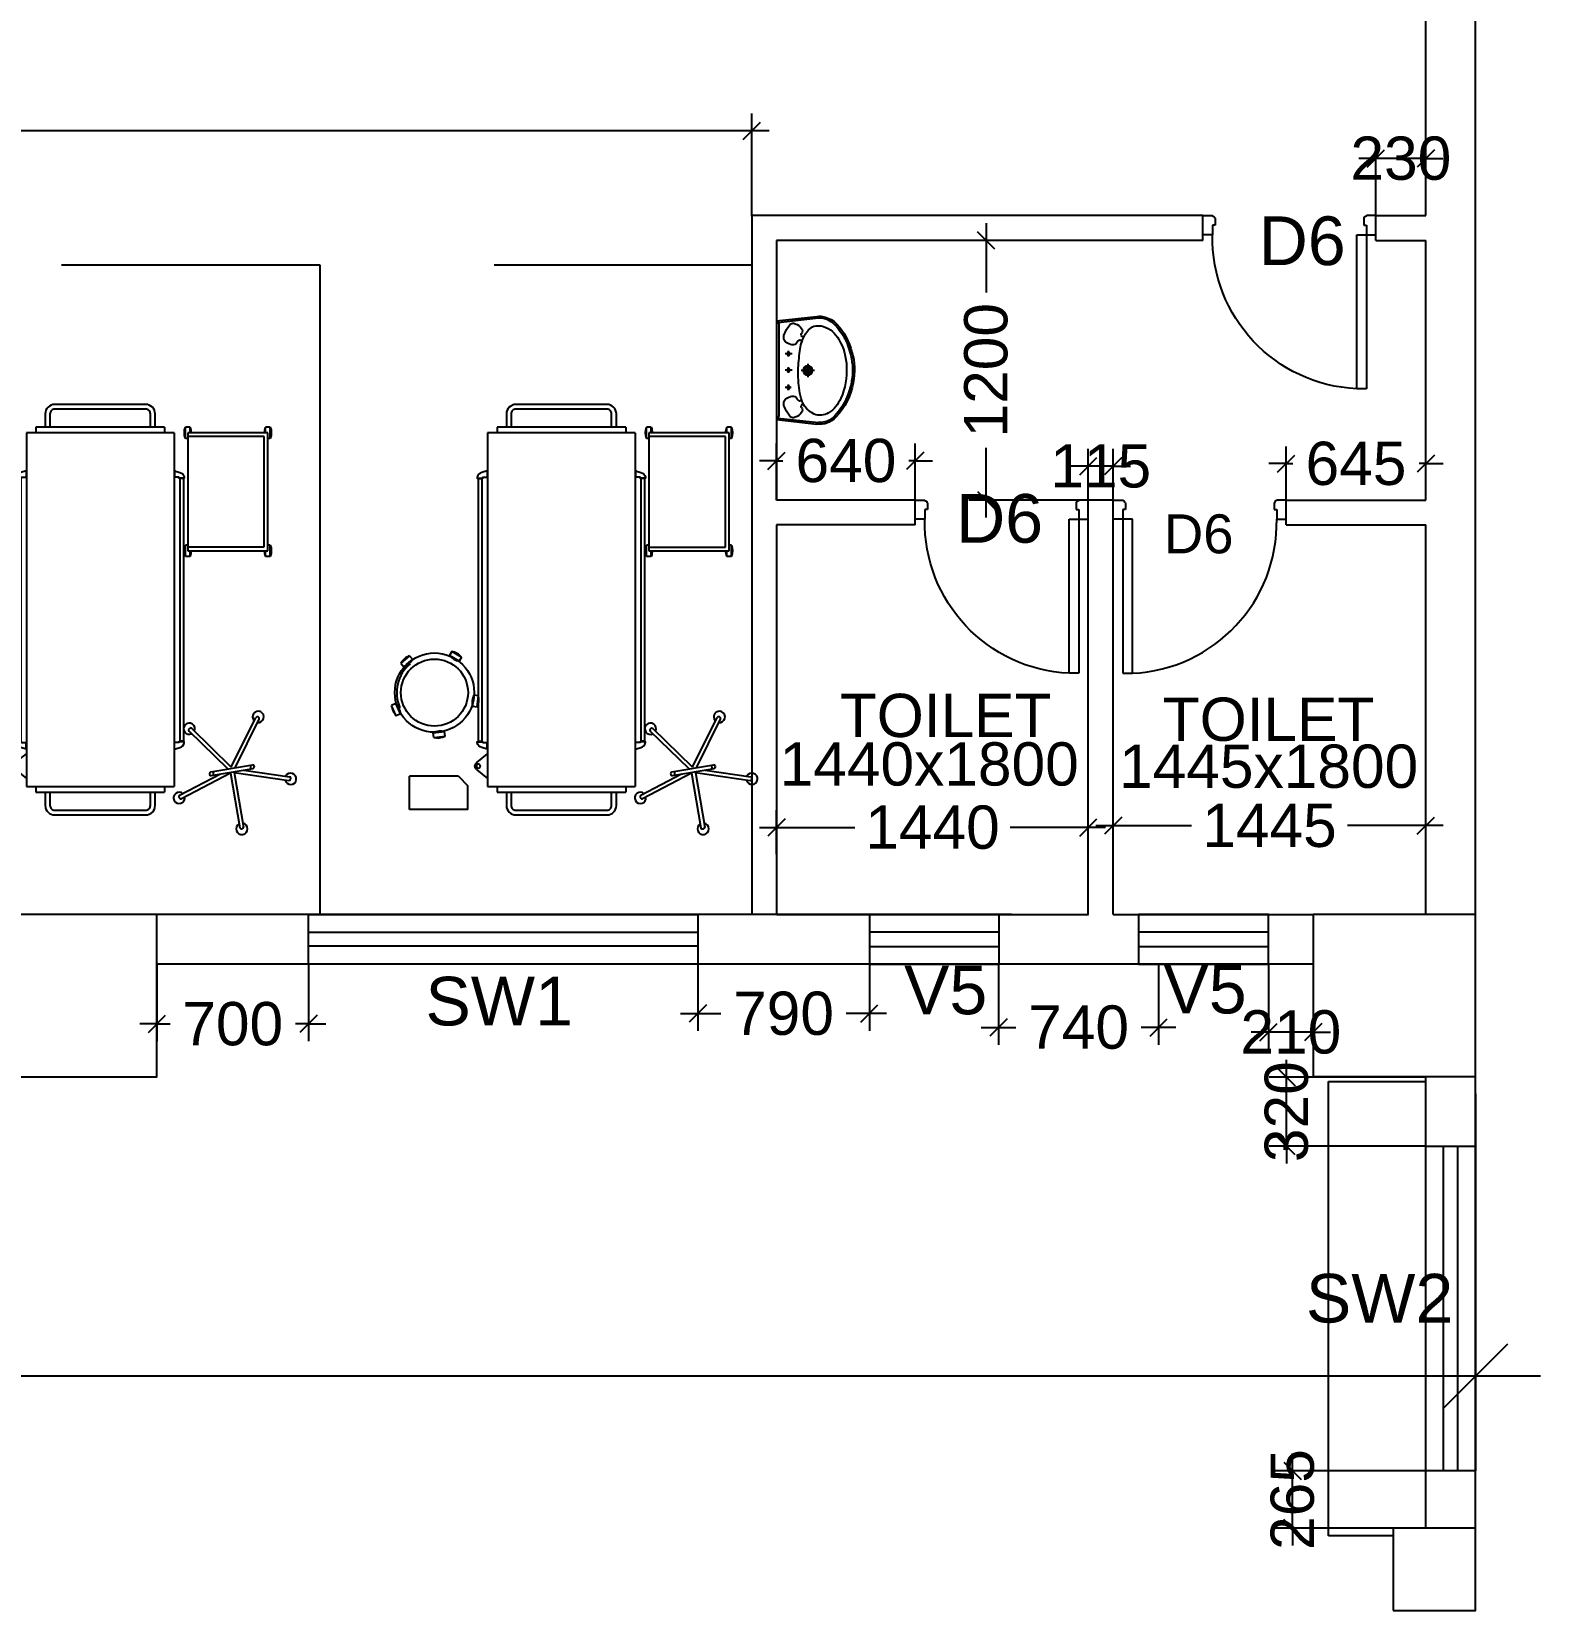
# Model space of a CAD drawing. Extents: x 7897917 to 8423973, y -6487334 to -6173396.
# Drawn here: x 7953160 to 7960134, y -6375462 to -6368165 of the extents above; entities that cross this region are included whole.
import ezdxf
from ezdxf.enums import TextEntityAlignment as Align

# ---------------------------------------------------------------- set-up
doc = ezdxf.new("R2010")
doc.units = 0
doc.header["$LTSCALE"] = 600
doc.header["$MEASUREMENT"] = 0
doc.header["$PDMODE"] = 35
doc.linetypes.add('HIDDEN', pattern=[0.375, 0.25, -0.125])
doc.layers.get('0').update_dxf_attribs({"linetype": 'CONTINUOUS'})
doc.layers.get('Defpoints').update_dxf_attribs({"linetype": 'CONTINUOUS'})
for name, color, linetype in [('Beds', 33, 'CONTINUOUS'), ('chajja', 7, 'CONTINUOUS'), ('DIM-TEXT', 8, 'CONTINUOUS'), ('DOOR', 32, 'CONTINUOUS'), ('furniture', 33, 'CONTINUOUS'), ('joinery', 7, 'CONTINUOUS'), ('LA-column', 3, 'CONTINUOUS'), ('LOADING', 140, 'CONTINUOUS'), ('Room Dim', 1, 'CONTINUOUS'), ('TEXT', 6, 'CONTINUOUS'), ('Toi-Euip', 8, 'CONTINUOUS'), ('Walls', 7, 'CONTINUOUS'), ('WIN', 151, 'CONTINUOUS'), ('Working Dim', 5, 'CONTINUOUS')]:
    doc.layers.add(name, color=color, linetype=linetype)
doc.styles.add('ari', font='arial.ttf')
doc.styles.add('ARIAL', font='arial.ttf')
doc.styles.add('RT', font='romant.shx')
doc.linetypes.add('ZIGZAG', pattern='A,0.0001,-0.2,[131,ltypeshp.shx,S=0.2,R=0,X=-0.2,Y=0],-0.4,[131,ltypeshp.shx,S=0.2,R=180,X=0.2,Y=0],-0.2', length=0.8001)
doc.dimstyles.new('int. dim', dxfattribs={"dimtxt": 450, "dimasz": 80, "dimexe": 80, "dimexo": 0, "dimgap": 70, "dimtad": 0, "dimdec": 0, "dimzin": 12, "dimdsep": 46, "dimtxsty": 'ari', "dimblk": 'OBLIQUE', "dimcen": 2, "dimdle": 80, "dimclrd": 256, "dimclre": 256, "dimclrt": 6, "dimadec": 0, "dimazin": 0, "dimtfac": 1, "dimtdec": 0, "dimtix": 1, "dimtmove": 2, "dimatfit": 3, "dimfxl": 1, "dimtolj": 1, "dimtzin": 0, "dimlwd": -1, "dimlwe": -1, "dimarcsym": 0})
doc.dimstyles.new('TEXT', dxfattribs={"dimscale": 0, "dimtxt": 600, "dimasz": 300, "dimexe": 300, "dimexo": 30, "dimgap": 50, "dimtad": 0, "dimdec": 0, "dimzin": 0, "dimdsep": 46, "dimtxsty": 'RT', "dimblk": 'OBLIQUE', "dimcen": 0.09, "dimdle": 300, "dimclrd": 256, "dimclre": 256, "dimclrt": 170, "dimadec": 0, "dimazin": 0, "dimtfac": 1, "dimtdec": 0, "dimtofl": 0, "dimtmove": 2, "dimatfit": 3, "dimfxl": 1, "dimfrac": 2, "dimtolj": 1, "dimtzin": 0, "dimlwd": -1, "dimlwe": -1, "dimarcsym": 0})

# ---------------------------------------------------------------- blocks, each defined once
blk = doc.blocks.new('1000')
at = {"layer": 'DOOR'}
for p, q in [((0, -100), (0, 0)), ((0, 0), (49.7, 0)), ((49.7, 0), (49.7, -2.2)), ((63.2, -49.5), (49.7, -49.5)), ((49.7, -49.5), (49.7, -100)), ((63.2, -13.5), (61, -13.5)), ((63.2, -13.5), (63.2, -49.5)), ((836.8, -13.5), (836.8, -49.5)), ((836.8, -13.5), (839, -13.5)), ((836.8, -49.5), (850.3, -49.5)), ((850.3, 0), (850.3, -2.2)), ((900, 0), (850.3, 0)), ((850.3, -49.5), (850.3, -100)), ((900, -100), (900, 0)), ((49.7, -100), (0, -100)), ((49.7, -100), (49.7, -900.6)), ((100.2, -100), (49.7, -100)), ((100.2, -900.6), (100.2, -100)), ((850.3, -100), (900, -100)), ((49.7, -900.6), (100.2, -900.6))]:
    blk.add_line(p, q, dxfattribs=at)
for centre, major_axis, start_param, end_param in [((49.7, -13.5), (-7.95, 7.95), 3.926991, 5.497787), ((850.3, -13.5), (7.95, 7.95), 0.785398, 2.356194)]:
    blk.add_ellipse(centre, major_axis=major_axis, ratio=1, start_param=start_param, end_param=end_param, dxfattribs=at)
at = {"layer": 'DOOR', "color": 145}
blk.add_ellipse((64.3, -115.3), major_axis=(-519.7, 589.8), ratio=1, start_param=2.464943, end_param=4.009476, dxfattribs=at)
blk = doc.blocks.new('A$C1E9F72C1')
at = {"layer": 'Toi-Euip', "color": 8}
for p, q in [((-228.2, 0), (-249, -186.3)), ((-228.2, 0), (228.2, 0)), ((228.2, 0), (249, -186.3)), ((-220.9, -6.6), (-241.8, -193.1)), ((-212.9, -9.7), (208.6, -9.7)), ((-63.8, -54.9), (-90.3, -54.9)), ((-76, -72.5), (-76, -39.7)), ((11.6, -54.9), (-14.9, -54.9)), ((-0.6, -72.5), (-0.6, -39.7)), ((91.5, -54.9), (65.1, -54.9)), ((79.3, -67.3), (79.3, -39.7)), ((220.8, -6.2), (241.8, -193.1)), ((-29.6, -144.6), (31.2, -144.6)), ((0.9, -174.9), (0.9, -113))]:
    blk.add_line(p, q, dxfattribs=at)
for centre, radius in [((-76, -54.9), 6.49), ((-0.6, -54.9), 6.49), ((79.3, -54.9), 6.49), ((0.9, -144.6), 21.7), ((0.9, -144.6), 15.6), ((0.9, -144.6), 11)]:
    blk.add_circle(centre, radius, dxfattribs=at)
for centre, radius, start, end in [((-208.1, 14.7), 24.9, 216.2215, 258.85487), ((207.9, 16.2), 26, 271.42036, 321.25129), ((-196.3, -76.7), 20.9, 116.80905, 207.50919), ((-125, -156.3), 127.2, 109.58641, 129.40175), ((-151.5, -66.7), 34.3, 68.64386, 118.08079), ((-167.5, -75.4), 49.6, 12.80704, 54.9415), ((-150, -73.3), 32.2, 330.07912, 16.03456), ((152.1, -73.3), 32.2, 163.96544, 209.92088), ((169.6, -75.4), 49.6, 125.0585, 167.19296), ((153.6, -66.7), 34.3, 61.91921, 111.35614), ((127.1, -156.3), 127.2, 50.59825, 70.41359), ((198.5, -76.7), 20.9, 332.49081, 63.19095), ((-160.4, -68.2), 57.4, 198.35041, 235.03309), ((-129.4, -204.5), 80.8, 113.61868, 156.30705), ((-181.8, -101.4), 18, 230.4642, 309.53581), ((-164.3, -121.5), 8.67, 53.89261, 133.95969), ((-76.5, -275.6), 168.3, 94.02807, 120.40977), ((-162.9, -122.5), 8.8, 329.67126, 65.48955), ((-131.5, -107.7), 8.62, 142.69611, 276.84736), ((-114.5, -115.3), 27, 106.38602, 151.72849), ((34.9, -905.9), 807.6, 92.47999, 98.77724), ((-3.2, -837.5), 738.4, 84.45177, 89.75687), ((46.1, -400.7), 299, 76.17326, 85.7679), ((102.1, -220), 110.7, 24.97787, 81.97978), ((116.6, -115.3), 27, 28.27151, 73.61398), ((134.9, -107.4), 7.45, 281.31974, 41.70163), ((164.3, -121.7), 7.8, 112.06932, 194.84772), ((166.5, -121.5), 8.67, 46.04031, 126.10739), ((183.9, -101.4), 18, 230.46419, 309.5358), ((162.5, -68.2), 57.4, 304.96691, 341.64959), ((-165.7, -196.5), 84, 173.00409, 196.76082), ((-163.3, -200.1), 78.8, 174.85979, 213.20886), ((-110.1, -193), 95.5, 167.34537, 194.41456), ((-82.7, -174.7), 127.1, 199.30539, 242.2025), ((136.7, -201.5), 71.5, 327.59194, 23.22206), ((146.7, -197.7), 95.2, 311.91048, 2.7762), ((149.6, -199.6), 100.3, 311.38312, 7.60576), ((-141.4, -199.1), 106.9, 191.44792, 227.66), ((-120.4, -183.5), 124.2, 208.78543, 238.15851), ((-15.6, -66.9), 289.4, 226.88006, 256.31993), ((-54.2, -135.8), 202, 229.31459, 253.01061), ((-13.2, -73.3), 249.6, 238.9436, 269.48126), ((11.5, -60.2), 296.4, 278.97703, 313.61545), ((18.1, -68), 277.7, 292.33265, 313.78267), ((77.5, -165.5), 140.9, 291.68677, 328.13967), ((0.4, -45.6), 305.3, 248.15029, 293.80492), ((-3.9, -83.4), 276.6, 253.14844, 282.86095), ((4.7, -23.5), 300.1, 266.15461, 294.58929)]:
    blk.add_arc(centre, radius, start, end, dxfattribs=at)
blk = doc.blocks.new('_Oblique')
at = {"color": 0, "linetype": 'ByBlock', "lineweight": -2}
blk.add_line((-0.5, -0.5), (0.5, 0.5), dxfattribs=at)
blk = doc.blocks.new('*D293')
at = {"layer": 'Defpoints', "color": 0, "transparency": 16777216}
for p in [(7956604, -6371843.6), (7956604, -6371967.8, 13.3), (7958044.5, -6371967.8, 13.3)]:
    blk.add_point(p, dxfattribs=at)
at = {"layer": 'Working Dim', "transparency": 16777216}
for p, q in [((7956604, -6371967.8), (7956604, -6371763.6)), ((7958044.5, -6371967.8), (7958044.5, -6371763.6)), ((7956524, -6371843.6), (7956965.3, -6371843.6)), ((7958124.5, -6371843.6), (7957683.1, -6371843.6))]:
    blk.add_line(p, q, dxfattribs=at)
at = {"layer": 'Working Dim', "transparency": 16777216, "xscale": 80, "yscale": 80, "zscale": 80, "rotation": 180}
blk.add_blockref('_Oblique', (7956604, -6371843.6), dxfattribs=at)
at = {"layer": 'Working Dim', "transparency": 16777216, "xscale": 80, "yscale": 80, "zscale": 80}
blk.add_blockref('_Oblique', (7958044.5, -6371843.6), dxfattribs=at)
at = {"layer": 'Working Dim', "color": 6, "transparency": 16777216, "insert": (7957324.2, -6371843.6), "char_height": 200, "attachment_point": 5, "style": 'ari'}
blk.add_mtext('\\A1;1440', dxfattribs=at)
blk = doc.blocks.new('*D388')
at = {"layer": 'Defpoints', "color": 0, "transparency": 16777216}
for p in [(7956489, -6368624.3), (7932259, -6368923.4), (7956489, -6369018.8)]:
    blk.add_point(p, dxfattribs=at)
at = {"layer": 'Working Dim', "transparency": 16777216}
for p, q in [((7932259, -6368923.4), (7932259, -6368544.3)), ((7956489, -6369018.8), (7956489, -6368544.3)), ((7932179, -6368624.3), (7943926.3, -6368624.3)), ((7956569, -6368624.3), (7944821.7, -6368624.3))]:
    blk.add_line(p, q, dxfattribs=at)
at = {"layer": 'Working Dim', "transparency": 16777216, "xscale": 80, "yscale": 80, "zscale": 80, "rotation": 180}
blk.add_blockref('_Oblique', (7932259, -6368624.3), dxfattribs=at)
at = {"layer": 'Working Dim', "transparency": 16777216, "xscale": 80, "yscale": 80, "zscale": 80}
blk.add_blockref('_Oblique', (7956489, -6368624.3), dxfattribs=at)
at = {"layer": 'Working Dim', "color": 6, "transparency": 16777216, "insert": (7944374, -6368624.3), "char_height": 200, "attachment_point": 5, "style": 'ari'}
blk.add_mtext('\\A1;24230', dxfattribs=at)
blk = doc.blocks.new('*D472')
at = {"layer": 'Defpoints', "color": 0, "transparency": 16777216}
for p in [(7957571.8, -6369130.6), (7958155.1, -6369130.6, 13.3), (7958118.6, -6370330.6, 13.3)]:
    blk.add_point(p, dxfattribs=at)
at = {"layer": 'Working Dim', "transparency": 16777216}
for p, q in [((7957571.8, -6369050.6), (7957571.8, -6369371.7)), ((7958155.1, -6369130.6), (7957491.8, -6369130.6)), ((7957571.8, -6370410.6), (7957571.8, -6370089.5)), ((7958118.6, -6370330.6), (7957491.8, -6370330.6))]:
    blk.add_line(p, q, dxfattribs=at)
at = {"layer": 'Working Dim', "transparency": 16777216, "xscale": 80, "yscale": 80, "zscale": 80}
for p, rotation in [((7957571.8, -6369130.6), 90), ((7957571.8, -6370330.6), 270)]:
    blk.add_blockref('_Oblique', p, dxfattribs=dict(at, rotation=rotation))
at = {"layer": 'Working Dim', "color": 6, "transparency": 16777216, "insert": (7957571.8, -6369730.6), "char_height": 200, "attachment_point": 5, "rotation": 90, "style": 'ari'}
blk.add_mtext('\\A1;1200', dxfattribs=at)
blk = doc.blocks.new('*D473')
at = {"layer": 'Defpoints', "color": 0, "transparency": 16777216}
for p in [(7958959.3, -6370162.3), (7958959.3, -6370330.6, 13.3), (7959604, -6370330.6, 13.3)]:
    blk.add_point(p, dxfattribs=at)
at = {"layer": 'Working Dim', "transparency": 16777216}
for p, q in [((7958959.3, -6370330.6), (7958959.3, -6370082.3)), ((7959604, -6370330.6), (7959604, -6370082.3)), ((7958959.3, -6370162.3), (7958879.3, -6370162.3)), ((7958959.3, -6370162.3), (7958989.4, -6370162.3)), ((7959604, -6370162.3), (7959573.9, -6370162.3)), ((7959604, -6370162.3), (7959684, -6370162.3))]:
    blk.add_line(p, q, dxfattribs=at)
at = {"layer": 'Working Dim', "transparency": 16777216, "xscale": 80, "yscale": 80, "zscale": 80}
blk.add_blockref('_Oblique', (7958959.3, -6370162.3), dxfattribs=at)
at = {"layer": 'Working Dim', "transparency": 16777216, "xscale": 80, "yscale": 80, "zscale": 80, "rotation": 180}
blk.add_blockref('_Oblique', (7959604, -6370162.3), dxfattribs=at)
at = {"layer": 'Working Dim', "color": 6, "transparency": 16777216, "insert": (7959281.7, -6370162.3), "char_height": 200, "attachment_point": 5, "style": 'ari'}
blk.add_mtext('\\A1;645', dxfattribs=at)
blk = doc.blocks.new('*D474')
at = {"layer": 'Defpoints', "color": 0, "transparency": 16777216}
for p in [(7958044.5, -6370173.9), (7958044.5, -6370330.6, 13.3), (7958159.5, -6370330.6, 13.3)]:
    blk.add_point(p, dxfattribs=at)
at = {"layer": 'Working Dim', "transparency": 16777216}
for p, q in [((7958044.5, -6370330.6), (7958044.5, -6370093.9)), ((7958159.5, -6370330.6), (7958159.5, -6370093.9)), ((7958044.5, -6370173.9), (7957964.5, -6370173.9)), ((7958159.5, -6370173.9), (7958044.5, -6370173.9)), ((7958159.5, -6370173.9), (7958239.5, -6370173.9))]:
    blk.add_line(p, q, dxfattribs=at)
at = {"layer": 'Working Dim', "transparency": 16777216, "xscale": 80, "yscale": 80, "zscale": 80}
blk.add_blockref('_Oblique', (7958044.5, -6370173.9), dxfattribs=at)
at = {"layer": 'Working Dim', "transparency": 16777216, "xscale": 80, "yscale": 80, "zscale": 80, "rotation": 180}
blk.add_blockref('_Oblique', (7958159.5, -6370173.9), dxfattribs=at)
at = {"layer": 'Working Dim', "color": 6, "transparency": 16777216, "insert": (7958102, -6370173.9), "char_height": 200, "attachment_point": 5, "style": 'ari'}
blk.add_mtext('\\A1;115', dxfattribs=at)
blk = doc.blocks.new('*D475')
at = {"layer": 'Defpoints', "color": 0, "transparency": 16777216}
for p in [(7957244.5, -6370149), (7956604, -6370330.6, 13.3), (7957244.5, -6370330.6, 13.3)]:
    blk.add_point(p, dxfattribs=at)
at = {"layer": 'Working Dim', "transparency": 16777216}
for p, q in [((7956604, -6370330.6), (7956604, -6370069)), ((7957244.5, -6370330.6), (7957244.5, -6370069)), ((7956604, -6370149), (7956524, -6370149)), ((7956604, -6370149), (7956633.1, -6370149)), ((7957244.5, -6370149), (7957215.4, -6370149)), ((7957244.5, -6370149), (7957324.5, -6370149))]:
    blk.add_line(p, q, dxfattribs=at)
at = {"layer": 'Working Dim', "transparency": 16777216, "xscale": 80, "yscale": 80, "zscale": 80}
blk.add_blockref('_Oblique', (7956604, -6370149), dxfattribs=at)
at = {"layer": 'Working Dim', "transparency": 16777216, "xscale": 80, "yscale": 80, "zscale": 80, "rotation": 180}
blk.add_blockref('_Oblique', (7957244.5, -6370149), dxfattribs=at)
at = {"layer": 'Working Dim', "color": 6, "transparency": 16777216, "insert": (7956924.2, -6370149), "char_height": 200, "attachment_point": 5, "style": 'ari'}
blk.add_mtext('\\A1;640', dxfattribs=at)
blk = doc.blocks.new('*D476')
at = {"layer": 'Defpoints', "color": 0, "transparency": 16777216}
for p in [(7958159.5, -6371835.4), (7958159.5, -6371934.8, 13.3), (7959604.1, -6371934.8)]:
    blk.add_point(p, dxfattribs=at)
at = {"layer": 'Working Dim', "transparency": 16777216}
for p, q in [((7958159.5, -6371934.8), (7958159.5, -6371755.4)), ((7959604.1, -6371934.8), (7959604.1, -6371755.4)), ((7958079.5, -6371835.4), (7958521.8, -6371835.4)), ((7959684.1, -6371835.4), (7959241.8, -6371835.4))]:
    blk.add_line(p, q, dxfattribs=at)
at = {"layer": 'Working Dim', "transparency": 16777216, "xscale": 80, "yscale": 80, "zscale": 80, "rotation": 180}
blk.add_blockref('_Oblique', (7958159.5, -6371835.4), dxfattribs=at)
at = {"layer": 'Working Dim', "transparency": 16777216, "xscale": 80, "yscale": 80, "zscale": 80}
blk.add_blockref('_Oblique', (7959604.1, -6371835.4), dxfattribs=at)
at = {"layer": 'Working Dim', "color": 6, "transparency": 16777216, "insert": (7958881.8, -6371835.4), "char_height": 200, "attachment_point": 5, "style": 'ari'}
blk.add_mtext('\\A1;1445', dxfattribs=at)
blk = doc.blocks.new('*D696')
at = {"layer": 'Defpoints', "color": 0, "transparency": 16777216}
for p in [(7958876.6, -6372475.6), (7959084.3, -6372475.6), (7958876.6, -6372789.9)]:
    blk.add_point(p, dxfattribs=at)
at = {"layer": 'Working Dim', "transparency": 16777216}
for p, q in [((7958876.6, -6372475.6), (7958876.6, -6372869.9)), ((7959084.3, -6372475.6), (7959084.3, -6372869.9)), ((7958876.6, -6372789.9), (7958796.6, -6372789.9)), ((7959084.3, -6372789.9), (7958876.6, -6372789.9)), ((7959084.3, -6372789.9), (7959164.3, -6372789.9))]:
    blk.add_line(p, q, dxfattribs=at)
at = {"layer": 'Working Dim', "transparency": 16777216, "xscale": 80, "yscale": 80, "zscale": 80}
blk.add_blockref('_Oblique', (7958876.6, -6372789.9), dxfattribs=at)
at = {"layer": 'Working Dim', "transparency": 16777216, "xscale": 80, "yscale": 80, "zscale": 80, "rotation": 180}
blk.add_blockref('_Oblique', (7959084.3, -6372789.9), dxfattribs=at)
at = {"layer": 'Working Dim', "color": 6, "transparency": 16777216, "insert": (7958980.5, -6372789.9), "char_height": 200, "attachment_point": 5, "style": 'ari'}
blk.add_mtext('\\A1;210', dxfattribs=at)
blk = doc.blocks.new('*D697')
at = {"layer": 'Defpoints', "color": 0, "transparency": 16777216}
for p in [(7957629.4, -6372475.6), (7958369.6, -6372475.6), (7957629.4, -6372767.7)]:
    blk.add_point(p, dxfattribs=at)
at = {"layer": 'Working Dim', "transparency": 16777216}
for p, q in [((7957629.4, -6372475.6), (7957629.4, -6372847.7)), ((7958369.6, -6372475.6), (7958369.6, -6372847.7)), ((7957549.4, -6372767.7), (7957709.7, -6372767.7)), ((7958449.6, -6372767.7), (7958289.3, -6372767.7))]:
    blk.add_line(p, q, dxfattribs=at)
at = {"layer": 'Working Dim', "transparency": 16777216, "xscale": 80, "yscale": 80, "zscale": 80, "rotation": 180}
blk.add_blockref('_Oblique', (7957629.4, -6372767.7), dxfattribs=at)
at = {"layer": 'Working Dim', "transparency": 16777216, "xscale": 80, "yscale": 80, "zscale": 80}
blk.add_blockref('_Oblique', (7958369.6, -6372767.7), dxfattribs=at)
at = {"layer": 'Working Dim', "color": 6, "transparency": 16777216, "insert": (7957999.5, -6372767.7), "char_height": 200, "attachment_point": 5, "style": 'ari'}
blk.add_mtext('\\A1;740', dxfattribs=at)
blk = doc.blocks.new('*D706')
at = {"layer": 'Defpoints', "color": 0, "transparency": 16777216}
for p in [(7953740, -6372475.6), (7954440.1, -6372475.6), (7954440.1, -6372751.9)]:
    blk.add_point(p, dxfattribs=at)
at = {"layer": 'Working Dim', "transparency": 16777216}
for p, q in [((7953740, -6372475.6), (7953740, -6372831.9)), ((7954440.1, -6372475.6), (7954440.1, -6372831.9)), ((7953740, -6372751.9), (7953660, -6372751.9)), ((7953740, -6372751.9), (7953800.3, -6372751.9)), ((7954440.1, -6372751.9), (7954379.8, -6372751.9)), ((7954440.1, -6372751.9), (7954520.1, -6372751.9))]:
    blk.add_line(p, q, dxfattribs=at)
at = {"layer": 'Working Dim', "transparency": 16777216, "xscale": 80, "yscale": 80, "zscale": 80}
blk.add_blockref('_Oblique', (7953740, -6372751.9), dxfattribs=at)
at = {"layer": 'Working Dim', "transparency": 16777216, "xscale": 80, "yscale": 80, "zscale": 80, "rotation": 180}
blk.add_blockref('_Oblique', (7954440.1, -6372751.9), dxfattribs=at)
at = {"layer": 'Working Dim', "color": 6, "transparency": 16777216, "insert": (7954090.1, -6372751.9), "char_height": 200, "attachment_point": 5, "style": 'ari'}
blk.add_mtext('\\A1;700', dxfattribs=at)
blk = doc.blocks.new('*D707')
at = {"layer": 'Defpoints', "color": 0, "transparency": 16777216}
for p in [(7956239.1, -6372475.6), (7957032.4, -6372475.6), (7957032.4, -6372703.8)]:
    blk.add_point(p, dxfattribs=at)
at = {"layer": 'Working Dim', "transparency": 16777216}
for p, q in [((7956239.1, -6372475.6), (7956239.1, -6372783.8)), ((7957032.4, -6372475.6), (7957032.4, -6372783.8)), ((7956159.1, -6372703.8), (7956346, -6372703.8)), ((7957112.4, -6372703.8), (7956925.5, -6372703.8))]:
    blk.add_line(p, q, dxfattribs=at)
at = {"layer": 'Working Dim', "transparency": 16777216, "xscale": 80, "yscale": 80, "zscale": 80, "rotation": 180}
blk.add_blockref('_Oblique', (7956239.1, -6372703.8), dxfattribs=at)
at = {"layer": 'Working Dim', "transparency": 16777216, "xscale": 80, "yscale": 80, "zscale": 80}
blk.add_blockref('_Oblique', (7957032.4, -6372703.8), dxfattribs=at)
at = {"layer": 'Working Dim', "color": 6, "transparency": 16777216, "insert": (7956635.8, -6372703.8), "char_height": 200, "attachment_point": 5, "style": 'ari'}
blk.add_mtext('\\A1;790', dxfattribs=at)
blk = doc.blocks.new('*D710')
at = {"layer": 'Defpoints', "color": 0, "transparency": 16777216}
for p in [(7958960.8, -6372997.4), (7959604, -6372997.4, 5.1), (7959604, -6373317.4)]:
    blk.add_point(p, dxfattribs=at)
at = {"layer": 'Working Dim', "transparency": 16777216}
for p, q in [((7958960.8, -6372997.4), (7958960.8, -6372917.4)), ((7959604, -6372997.4), (7958880.8, -6372997.4)), ((7958960.8, -6373317.4), (7958960.8, -6372997.4)), ((7959604, -6373317.4), (7958880.8, -6373317.4)), ((7958960.8, -6373317.4), (7958960.8, -6373397.4))]:
    blk.add_line(p, q, dxfattribs=at)
at = {"layer": 'Working Dim', "transparency": 16777216, "xscale": 80, "yscale": 80, "zscale": 80}
for p, rotation in [((7958960.8, -6372997.4), 270), ((7958960.8, -6373317.4), 90)]:
    blk.add_blockref('_Oblique', p, dxfattribs=dict(at, rotation=rotation))
at = {"layer": 'Working Dim', "color": 6, "transparency": 16777216, "insert": (7958960.8, -6373157.4), "char_height": 200, "attachment_point": 5, "rotation": 90, "style": 'ari'}
blk.add_mtext('\\A1;320', dxfattribs=at)
blk = doc.blocks.new('*D711')
at = {"layer": 'Defpoints', "color": 0, "transparency": 16777216}
for p in [(7958988.4, -6374817.4), (7959604, -6374817.4), (7959604, -6375082.4, 5.1)]:
    blk.add_point(p, dxfattribs=at)
at = {"layer": 'Working Dim', "transparency": 16777216}
for p, q in [((7958988.4, -6374817.4), (7958988.4, -6374737.4)), ((7959604, -6374817.4), (7958908.4, -6374817.4)), ((7958988.4, -6375082.4), (7958988.4, -6374817.4)), ((7959604, -6375082.4), (7958908.4, -6375082.4)), ((7958988.4, -6375082.4), (7958988.4, -6375162.4))]:
    blk.add_line(p, q, dxfattribs=at)
at = {"layer": 'Working Dim', "transparency": 16777216, "xscale": 80, "yscale": 80, "zscale": 80}
for p, rotation in [((7958988.4, -6374817.4), 270), ((7958988.4, -6375082.4), 90)]:
    blk.add_blockref('_Oblique', p, dxfattribs=dict(at, rotation=rotation))
at = {"layer": 'Working Dim', "color": 6, "transparency": 16777216, "insert": (7958988.4, -6374949.9), "char_height": 200, "attachment_point": 5, "rotation": 90, "style": 'ari'}
blk.add_mtext('\\A1;265', dxfattribs=at)
blk = doc.blocks.new('HF12177-P')
for p, q in [((-0.0196, -0.007), (-0.1885, 0.2255)), ((0, 0), (-0.1724, 0.2372)), ((0, 0), (0.1724, 0.2372)), ((0.0196, -0.007), (0.1885, 0.2255)), ((-0.0631, -0.027), (-0.2951, -0.1024)), ((-0.01, -0.0308), (-0.2889, -0.1214)), ((-0.12, -0.015), (-0.12, -0.019)), ((-0.112, -0.007), (0.112, -0.007)), ((-0.112, -0.027), (0.112, -0.027)), ((-0.1, -0.007), (-0.1, -0.027)), ((-0.01, -0.0308), (-0.01, -0.324)), ((0.01, -0.0308), (0.01, -0.324)), ((0.01, -0.0308), (0.2889, -0.1214)), ((0.0631, -0.027), (0.2951, -0.1024)), ((0.1, -0.007), (0.1, -0.027)), ((0.12, -0.015), (0.12, -0.019))]:
    blk.add_line(p, q)
for centre, radius, start, end in [((-0.1852, 0.2378), 0.03, 325.47122, 286.52878), ((0.1852, 0.2378), 0.03, 253.47122, 214.52878), ((-0.1821, 0.2302), 0.008, 126.37327, 216), ((0, -0.017), 0.315, 125.62673, 126.37327), ((-0.1788, 0.2325), 0.008, 36, 125.62673), ((0.1788, 0.2325), 0.008, 54.37327, 144), ((0, -0.017), 0.315, 53.62673, 54.37327), ((0.1821, 0.2302), 0.008, 324, 53.62673), ((-0.112, -0.015), 0.008, 90, 180), ((-0.112, -0.019), 0.008, 180, 270), ((0.112, -0.015), 0.008, 0, 90), ((0.112, -0.019), 0.008, 270, 0), ((-0.2996, -0.1144), 0.03, 37.47122, 358.52878), ((-0.2926, -0.11), 0.008, 108, 197.62673), ((0, -0.017), 0.315, 197.62673, 198.37327), ((-0.2914, -0.1138), 0.008, 198.37327, 288), ((0.2996, -0.1144), 0.03, 181.47122, 142.52878), ((0.2914, -0.1138), 0.008, 252, 341.62673), ((0.2926, -0.11), 0.008, 342.37327, 72), ((0, -0.017), 0.315, 341.62673, 342.37327), ((0, -0.332), 0.03, 109.47122, 70.52878), ((-0.002, -0.324), 0.008, 180, 269.62673), ((0, -0.017), 0.315, 269.62673, 270.37327), ((0.002, -0.324), 0.008, 270.37327, 0)]:
    blk.add_arc(centre, radius, start, end)
blk = doc.blocks.new('HF10037A-P')
for p, q in [((-0.0301, 0.4129), (-0.0301, 0.3879)), ((0.0299, 0.4129), (-0.0301, 0.4129)), ((0.0299, 0.3879), (-0.0301, 0.3879)), ((0.0299, 0.4129), (0.0299, 0.3879)), ((-0.2161, 0.2789), (-0.2303, 0.2206)), ((-0.2161, 0.2789), (-0.1918, 0.273)), ((-0.1918, 0.273), (-0.206, 0.2147)), ((0.1911, 0.2695), (0.2149, 0.2771)), ((0.1911, 0.2695), (0.2094, 0.2124)), ((0.2149, 0.2771), (0.2332, 0.22)), ((-0.2303, 0.2206), (-0.206, 0.2147)), ((0.1909, 0.2372), (0.2004, 0.2402)), ((0.2094, 0.2124), (0.2332, 0.22)), ((-0.1637, 0.0065), (-0.1487, 0.0264)), ((-0.1637, 0.0065), (-0.1157, -0.0296)), ((-0.1487, 0.0264), (-0.1007, -0.0096)), ((0.0965, -0.0108), (0.1459, 0.0231)), ((0.1106, -0.0314), (0.1601, 0.0025)), ((0.1107, 0.0109), (0.1162, 0.0026)), ((0.1601, 0.0025), (0.1459, 0.0231)), ((-0.1157, -0.0296), (-0.1007, -0.0096)), ((0.1106, -0.0314), (0.0965, -0.0108))]:
    blk.add_line(p, q)
for radius in [0.21, 0.1775]:
    blk.add_circle((0, 0.1775), radius)
for centre, radius, start, end in [((-0.0001, 0.3254), 0.0925, 71.07536, 108.92464), ((-0.0001, 0.4754), 0.0925, 251.07536, 288.92464), ((-0.1382, 0.229), 0.0925, 147.34193, 185.19122), ((-0.2839, 0.2646), 0.0925, 327.34193, 5.19122), ((0.2836, 0.2676), 0.0925, 178.84116, 216.69044), ((0.1407, 0.2219), 0.0925, 358.84116, 36.69044), ((0, 0.1775), 0.2, 303.60368, 17.3657), ((-0.0871, 0.0584), 0.0925, 214.18748, 252.03677), ((-0.1772, -0.0615), 0.0925, 34.18748, 72.03677), ((0.1707, -0.066), 0.0925, 105.51211, 143.3614), ((0.0859, 0.0577), 0.0925, 285.51211, 323.3614)]:
    blk.add_arc(centre, radius, start, end)
blk = doc.blocks.new('ME17678-P')
at = {"layer": 'furniture', "color": 21}
for p, q in [((-0.05, 0.175), (0.26, 0.175)), ((-0.05, 0.175), (-0.05, 0.05)), ((0.26, 0.175), (0.26, 0)), ((0, 0), (-0.05, 0.05)), ((0, 0), (0.26, 0))]:
    blk.add_line(p, q, dxfattribs=at)
blk = doc.blocks.new('A$C6969112B')
at = {"layer": 'furniture', "color": 8}
for p, q in [((477.6, 1766.3), (1159.9, 1766.3)), ((477.6, 130.9), (477.6, 1766.3)), ((521.2, 1792.5), (1116.3, 1792.5)), ((521.2, 1766.3), (521.2, 1792.5)), ((1116.3, 1766.3), (1116.3, 1792.5)), ((1159.9, 130.9), (1159.9, 1766.3)), ((428.3, 1689), (477.6, 1728.6)), ((428.3, 1654.1), (477.6, 1614.5)), ((432.3, 1559.1), (432.3, 1556.9)), ((433.9, 342.6), (433.9, 1556.9)), ((451.4, 342.6), (451.4, 1556.9)), ((453, 1559.1), (453, 1556.9)), ((476, 1595), (476, 1560.9)), ((1161.6, 1595), (1161.6, 1560.9)), ((1184.5, 1559.1), (1184.5, 1556.9)), ((1186.1, 342.6), (1186.1, 1556.9)), ((1203.6, 342.6), (1203.6, 1556.9)), ((1205.2, 1559.1), (1205.2, 1556.9)), ((1234.1, 702.5), (1212.3, 702.5)), ((1212.3, 702.5), (1212.3, 650.2)), ((1223.2, 130.9), (1223.2, 676.4)), ((1223.2, 676.4), (1594.1, 676.4)), ((1223.2, 658.9), (1576.7, 658.9)), ((1234.1, 702.5), (1234.1, 676.4)), ((1576.7, 658.9), (1576.7, 148.4)), ((1605, 702.5), (1583.2, 702.5)), ((1583.2, 702.5), (1583.2, 676.4)), ((1594.1, 676.4), (1594.1, 130.9)), ((1605, 702.5), (1605, 650.2)), ((1223.2, 650.2), (1212.3, 650.2)), ((1605, 650.2), (1594.1, 650.2)), ((432.3, 340.4), (432.3, 342.6)), ((453, 340.4), (453, 342.6)), ((476, 304.5), (476, 338.6)), ((1161.6, 304.5), (1161.6, 338.6)), ((1184.5, 340.4), (1184.5, 342.6)), ((1205.2, 340.4), (1205.2, 342.6)), ((1223.2, 157.1), (1212.3, 157.1)), ((1212.3, 157.1), (1212.3, 104.7)), ((1576.7, 148.4), (1223.2, 148.4)), ((1605, 157.1), (1594.1, 157.1)), ((1605, 157.1), (1605, 104.7)), ((1159.9, 130.9), (477.6, 130.9)), ((521.2, 104.7), (521.2, 130.9)), ((1116.3, 104.7), (521.2, 104.7)), ((1116.3, 104.7), (1116.3, 130.9)), ((1234.1, 104.7), (1212.3, 104.7)), ((1594.1, 130.9), (1223.2, 130.9)), ((1234.1, 130.9), (1234.1, 104.7)), ((1583.2, 130.9), (1583.2, 104.7)), ((1605, 104.7), (1583.2, 104.7))]:
    blk.add_line(p, q, dxfattribs=at)
for points in [[(564.9, 1792.5), (564.9, 1853.6, -0.414214), (608.5, 1897.3), (1029, 1897.3, -0.414214), (1072.7, 1853.6), (1072.7, 1792.5)], [(586.7, 1792.5), (586.7, 1853.6, -0.414214), (608.5, 1875.4), (1029, 1875.4, -0.414214), (1050.8, 1853.6), (1050.8, 1792.5)], [(476, 1592.7), (451.4, 1585, 0.318781), (430, 1563.1), (430, 1559.1), (455.4, 1559.1), (455.4, 1563.1), (476, 1563.1)], [(1161.6, 1592.7), (1186.1, 1585, -0.318781), (1207.6, 1563.1), (1207.6, 1559.1), (1182.1, 1559.1), (1182.1, 1563.1), (1161.6, 1563.1)], [(476, 306.8), (451.4, 314.4, -0.318781), (430, 336.4), (430, 340.4), (455.4, 340.4), (455.4, 336.4), (476, 336.4)], [(1161.6, 306.8), (1186.1, 314.4, 0.318781), (1207.6, 336.4), (1207.6, 340.4), (1182.1, 340.4), (1182.1, 336.4), (1161.6, 336.4)], [(1072.7, 104.7), (1072.7, 43.6, -0.414214), (1029, 0), (608.5, 0, -0.414214), (564.9, 43.6), (564.9, 104.7)], [(1050.8, 104.7), (1050.8, 43.6, -0.414214), (1029, 21.8), (608.5, 21.8, -0.414214), (586.7, 43.6), (586.7, 104.7)]]:
    blk.add_lwpolyline(points, format="xyb", dxfattribs=at)
for points in [[(432.3, 1556.9), (453, 1556.9)], [(476, 1595), (477.6, 1595)], [(476, 1560.9), (477.6, 1560.9)], [(1161.6, 1595), (1159.9, 1595)], [(1161.6, 1560.9), (1159.9, 1560.9)], [(1205.2, 1556.9), (1184.5, 1556.9)], [(432.3, 342.6), (453, 342.6)], [(476, 338.6), (477.6, 338.6)], [(476, 304.5), (477.6, 304.5)], [(1161.6, 338.6), (1159.9, 338.6)], [(1161.6, 304.5), (1159.9, 304.5)], [(1205.2, 342.6), (1184.5, 342.6)]]:
    blk.add_lwpolyline(points, dxfattribs=at)
blk.add_circle((435.1, 1671.6), 9.27, dxfattribs=at)
for centre, radius, start, end in [((440.7, 1671.6), 21.4, 125.42703, 234.57297), ((1288.7, 676.4), 80.7, 161.07536, 198.92464), ((1157.8, 676.4), 80.7, 0, 18.92464), ((1659.6, 676.4), 80.7, 161.07536, 180), ((1528.7, 676.4), 80.7, 341.07536, 18.92464), ((1288.7, 130.9), 80.7, 161.07536, 198.92464), ((1528.7, 130.9), 80.7, 341.07536, 18.92464), ((1157.8, 130.9), 80.7, 341.07536, 0), ((1659.6, 130.9), 80.7, 180, 198.92464)]:
    blk.add_arc(centre, radius, start, end, dxfattribs=at)
at = {"layer": 'LOADING', "color": 8, "yscale": 872.7299101983663, "zscale": 872.7299101979671}
for name, p, xscale, rotation in [('HF12177-P', (1424.7, 1676), -872.7299101979006, 170.2976301882088), ('HF10037A-P', (215.1, 1178), -872.7299102004868, 353.6512974186875)]:
    blk.add_blockref(name, p, dxfattribs=dict(at, xscale=xscale, rotation=rotation))
at = {"layer": 'LOADING', "color": 8, "xscale": -872.7299101983663, "yscale": 872.7299101983663, "zscale": 872.7299101979671}
blk.add_blockref('ME17678-P', (343.2, 1718.8), dxfattribs=at)
blk = doc.blocks.new('*D1173')
at = {"layer": 'Defpoints', "color": 0, "transparency": 16777216}
for p in [(7959374, -6368751.8), (7959374, -6369015.6), (7959604, -6369015.6)]:
    blk.add_point(p, dxfattribs=at)
at = {"layer": 'Working Dim', "transparency": 16777216}
for p, q in [((7959374, -6369015.6), (7959374, -6368671.8)), ((7959604, -6369015.6), (7959604, -6368671.8)), ((7959374, -6368751.8), (7959294, -6368751.8)), ((7959604, -6368751.8), (7959374, -6368751.8)), ((7959604, -6368751.8), (7959684, -6368751.8))]:
    blk.add_line(p, q, dxfattribs=at)
at = {"layer": 'Working Dim', "transparency": 16777216, "xscale": 80, "yscale": 80, "zscale": 80}
blk.add_blockref('_Oblique', (7959374, -6368751.8), dxfattribs=at)
at = {"layer": 'Working Dim', "transparency": 16777216, "xscale": 80, "yscale": 80, "zscale": 80, "rotation": 180}
blk.add_blockref('_Oblique', (7959604, -6368751.8), dxfattribs=at)
at = {"layer": 'Working Dim', "color": 6, "transparency": 16777216, "insert": (7959489, -6368751.8), "char_height": 200, "attachment_point": 5, "style": 'ari'}
blk.add_mtext('\\A1;230', dxfattribs=at)
blk = doc.blocks.new('*D1458')
at = {"layer": 'Defpoints', "color": 0, "linetype": 'Continuous', "transparency": 16777216}
for p in [(7959834, -6373075.5, 1), (7918773.9, -6373178.3, -5.5), (7918773.9, -6374379.8)]:
    blk.add_point(p, dxfattribs=at)
at = {"layer": 'DIM-TEXT', "transparency": 16777216}
for p, q in [((7959834, -6373075.5), (7959834, -6374679.8)), ((7918773.9, -6373178.3), (7918773.9, -6374679.8)), ((7918473.9, -6374379.8), (7926706.8, -6374379.8)), ((7960134, -6374379.8), (7951901.1, -6374379.8))]:
    blk.add_line(p, q, dxfattribs=at)
at = {"layer": 'DIM-TEXT', "linetype": 'Continuous', "transparency": 16777216, "xscale": 300, "yscale": 300, "zscale": 300, "rotation": 180}
blk.add_blockref('_Oblique', (7918773.9, -6374379.8), dxfattribs=at)
at = {"layer": 'DIM-TEXT', "linetype": 'Continuous', "transparency": 16777216, "xscale": 300, "yscale": 300, "zscale": 300}
blk.add_blockref('_Oblique', (7959834, -6374379.8), dxfattribs=at)
at = {"layer": 'DIM-TEXT', "color": 170, "linetype": 'Continuous', "transparency": 16777216, "insert": (7939304, -6374379.8), "char_height": 750, "attachment_point": 5, "style": 'ari'}
blk.add_mtext('\\A1;{\\H1.067x;POST OPARATIVE (Surgery) - WARD  ( 20 Beds )}', dxfattribs=at)

msp = doc.modelspace()

# ---------------------------------------------------------------- linework, layer by layer
at = {"layer": 'Beds', "linetype": 'ZIGZAG', "ltscale": 0.6}
for p, q in [((7954494.05, -6369245.604), (7953299.053, -6369245.604)), ((7954494.05, -6372245.556), (7954494.05, -6369245.604)), ((7956493.955, -6369245.657), (7955298.958, -6369245.657))]:
    msp.add_line(p, q, dxfattribs=at)
at = {"layer": 'chajja', "linetype": 'HIDDEN', "ltscale": 750}
msp.add_lwpolyline([(7959453.956, -6375117.438), (7959153.955, -6375117.437), (7959153.956, -6373017.437), (7959603.956, -6373017.438)], dxfattribs=at)
at = {"layer": 'LA-column', "color": 2}
for points, elevation in [([(7952989.956, -6372995.553), (7953739.956, -6372995.553), (7953739.956, -6372245.553), (7952989.956, -6372245.553)], -5.131), ([(7959084.046, -6372995.366), (7959834.046, -6372995.366), (7959834.046, -6372245.366), (7959084.046, -6372245.366)], 5.131), ([(7959454.046, -6375462.438), (7959834.046, -6375462.438), (7959834.046, -6375082.438), (7959454.046, -6375082.438)], 5.131)]:
    msp.add_lwpolyline(points, close=True, dxfattribs=dict(at, elevation=elevation))
at = {"layer": 'Walls', "linetype": 'Continuous'}
for p, q in [((7959603.958, -6369015.615), (7959603.954, -6365680.555)), ((7959834.144, -6372245.556), (7959834.143, -6365680.555)), ((7959834.145, -6372245.538), (7959834.143, -6367100.555)), ((7958574.059, -6369130.615), (7958574.059, -6369015.615)), ((7959373.955, -6369130.615), (7959373.955, -6369015.615)), ((7959603.96, -6370330.615), (7959603.958, -6369130.615)), ((7957244.455, -6370445.615), (7957244.455, -6370330.615)), ((7958044.455, -6372245.615), (7958044.455, -6370330.615)), ((7958159.455, -6372245.608), (7958159.455, -6370330.615)), ((7958959.343, -6370445.615), (7958959.343, -6370330.615)), ((7959604.144, -6372245.573), (7959604.142, -6370445.58))]:
    msp.add_line(p, q, dxfattribs=at)
at = {"layer": 'Walls', "linetype": 'Continuous', "extrusion": (0.000145144, 2.25336e-17, 1)}
for p, q in [((7956488.955, -6369015.615), (7956488.955, -6372245.608)), ((7956603.955, -6369130.615), (7956603.955, -6370330.615)), ((7956603.955, -6370445.615), (7956603.955, -6372245.615))]:
    msp.add_line(p, q, dxfattribs=at)
at = {"layer": 'Walls', "linetype": 'Continuous', "extrusion": (2.25425e-17, -0.000145144, 1)}
for p, q in [((7958574.059, -6369015.615), (7956488.955, -6369015.615)), ((7958574.059, -6369130.615), (7956603.955, -6369130.615)), ((7957244.455, -6370330.615), (7956603.955, -6370330.615)), ((7958159.455, -6370330.615), (7958044.455, -6370330.615)), ((7957244.455, -6370445.615), (7956603.955, -6370445.615))]:
    msp.add_line(p, q, dxfattribs=at)
at = {"layer": 'Walls', "linetype": 'Continuous', "extrusion": (-2.25247e-17, -0.000145144, 1)}
for p, q in [((7959373.955, -6369015.615), (7959603.958, -6369015.615)), ((7959373.955, -6369130.615), (7959603.958, -6369130.615)), ((7958959.343, -6370330.615), (7959603.96, -6370330.615)), ((7958959.455, -6370445.615), (7959603.96, -6370445.615))]:
    msp.add_line(p, q, dxfattribs=at)
at = {"layer": 'Walls'}
for p, q in [((7957688.957, -6372245.557), (7953739.956, -6372245.557)), ((7956604.137, -6372245.563), (7958044.637, -6372245.563)), ((7958159.637, -6372245.556), (7959084.327, -6372245.556)), ((7959083.956, -6372475.557), (7953739.956, -6372475.557)), ((7959603.956, -6375082.438), (7959603.956, -6372995.556)), ((7959833.956, -6375082.438), (7959833.956, -6372995.556))]:
    msp.add_line(p, q, dxfattribs=at)
at = {"layer": 'WIN', "linetype": 'Continuous'}
for p, q in [((7954440.144, -6372475.557), (7954440.144, -6372245.557)), ((7954440.144, -6372245.557), (7956240.144, -6372245.557)), ((7956240.144, -6372245.557), (7956240.144, -6372475.557)), ((7957632.387, -6372245.563), (7957032.387, -6372245.563)), ((7957032.387, -6372245.563), (7957032.387, -6372475.563)), ((7957632.387, -6372475.563), (7957632.387, -6372245.563)), ((7958876.624, -6372245.556), (7958276.624, -6372245.556)), ((7958276.624, -6372245.556), (7958276.624, -6372475.556)), ((7958876.624, -6372475.556), (7958876.624, -6372245.556)), ((7954440.144, -6372328.34), (7956240.144, -6372328.34)), ((7957632.387, -6372326.904), (7957032.387, -6372326.904)), ((7957032.387, -6372326.904), (7957032.387, -6372394.222)), ((7957632.387, -6372394.222), (7957632.387, -6372326.904)), ((7958876.624, -6372326.897), (7958276.624, -6372326.897)), ((7958276.624, -6372326.897), (7958276.624, -6372394.215)), ((7958876.624, -6372394.215), (7958876.624, -6372326.897)), ((7956240.144, -6372392.773), (7954440.144, -6372392.773)), ((7957032.387, -6372394.222), (7957632.387, -6372394.222)), ((7958276.624, -6372394.215), (7958876.624, -6372394.215)), ((7956240.144, -6372475.557), (7954440.144, -6372475.557)), ((7957032.387, -6372475.563), (7957632.387, -6372475.563)), ((7958276.624, -6372475.556), (7958876.624, -6372475.556)), ((7959751.173, -6373317.438), (7959751.173, -6374817.438))]:
    msp.add_line(p, q, dxfattribs=at)
msp.add_lwpolyline([(7959603.956, -6374817.438), (7959603.956, -6373317.438), (7959833.956, -6373317.438), (7959833.956, -6374817.438)], close=True, dxfattribs=at)
msp.add_lwpolyline([(7959686.74, -6374817.438), (7959686.74, -6373317.438)], dxfattribs=at)

# ---------------------------------------------------------------- block references
at = {"layer": 'Beds', "xscale": -1, "rotation": 180}
for p in [(7952658.759, -6369888.569), (7954790.354, -6369888.622)]:
    msp.add_blockref('A$C6969112B', p, dxfattribs=at)
at = {"layer": 'DOOR', "linetype": 'Continuous'}
for p, xscale, yscale, zscale, rotation in [((7959373.955, -6369015.615), -0.8887661993503803, 0.8887662002816796, 0.8887662002817045, 359.9999869114443), ((7958044.455, -6370330.615), -0.8887661993503803, 0.8887662002816796, 0.8887662002817045, 359.9999869114443), ((7958159.455, -6370330.615), 0.8887661993503803, 0.8887661993503803, 0.8887661993503803, 1.308855572892022e-05)]:
    msp.add_blockref('1000', p, dxfattribs=dict(at, xscale=xscale, yscale=yscale, zscale=zscale, rotation=rotation))
at = {"layer": 'Toi-Euip', "color": 31, "xscale": -1, "rotation": 90}
msp.add_blockref('A$C1E9F72C1', (7956603.955, -6369730.615), dxfattribs=at)

# ---------------------------------------------------------------- texts
at = {"layer": 'joinery', "style": 'ari'}
for s, p in [('D6', (7959032.902, -6369244.579)), ('D6', (7957634.335, -6370527.639)), ('V5', (7957385.055, -6372707.17)), ('V5', (7958583.897, -6372703.431)), ('SW1', (7955321.385, -6372758.823)), ('SW2', (7959390.681, -6374131.88))]:
    msp.add_text(s, height=225, dxfattribs=at).set_placement(p, align=Align.CENTER)
at = {"layer": 'Room Dim', "style": 'ARIAL'}
for s, p in [('1440x1800', (7957309.024, -6371650.096)), ('1445x1800', (7958877.832, -6371660.581))]:
    msp.add_text(s, height=200, dxfattribs=at).set_placement(p, align=Align.CENTER)
at = {"layer": 'TEXT', "color": 7, "style": 'ARIAL'}
for p in [(7957385.023, -6371425.871), (7958877.667, -6371443.582)]:
    msp.add_text('TOILET', height=200, dxfattribs=at).set_placement(p, align=Align.CENTER)
at = {"layer": 'Walls', "linetype": 'Continuous', "style": 'ari'}
msp.add_text('D6', height=180, dxfattribs=at).set_placement((7958554.774, -6370576.725), align=Align.CENTER)

# ---------------------------------------------------------------- dimensions: what is measured, and where the dimension line sits
at = {"layer": 'DIM-TEXT', "linetype": 'Continuous'}
dim = msp.add_linear_dim(base=(7918773.907, -6374379.849, 5.479), p1=(7959834.048, -6373075.455, 6.51), p2=(7918773.907, -6373178.323), text='{\\H1.067x;POST OPARATIVE (Surgery) - WARD  ( 20 Beds )}', dimstyle='TEXT', override={"dimscale": 1, "dimtxt": 750, "dimexo": 0, "dimtxsty": 'ari'}, dxfattribs=at)
dim.commit()
dim.dimension.update_dxf_attribs({"geometry": '*D1458', "text_midpoint": (7939303.977, -6374379.849, 5.479)})
at = {"layer": 'Working Dim'}
for base, p1, p2, override, picture, middle in [((7956488.955, -6368624.278), (7932258.961, -6368923.42), (7956488.955, -6369018.783), {"dimtxt": 200}, '*D388', (7944373.958, -6368624.278)), ((7959373.955, -6368751.846), (7959603.958, -6369015.615), (7959373.955, -6369015.618), {"dimtxt": 200, "dimarcsym": 1}, '*D1173', (7959488.956, -6368751.846)), ((7954440.144, -6372751.853), (7953739.956, -6372475.557), (7954440.144, -6372475.557), {"dimtxt": 200}, '*D706', (7954090.05, -6372751.853))]:
    dim = msp.add_linear_dim(base=base, p1=p1, p2=p2, dimstyle='int. dim', override=override, dxfattribs=at)
    dim.commit()
    dim.dimension.update_dxf_attribs({"geometry": picture, "text_midpoint": middle})
for base, p1, p2, angle, picture, middle in [((7957571.823, -6369130.615), (7958118.633, -6370330.615, 13.302), (7958155.139, -6369130.615, 13.302), 90, '*D472', (7957571.823, -6369730.615)), ((7957244.4547, -6370148.991), (7956603.9549, -6370330.6148, 13.3015), (7957244.4547, -6370330.6148, 13.3015), 180, '*D475', (7956924.2048, -6370148.991)), ((7958959.343, -6370162.329), (7959603.96, -6370330.615, 13.302), (7958959.343, -6370330.615, 13.302), 180, '*D473', (7959281.651, -6370162.329)), ((7958044.455, -6370173.85), (7958159.455, -6370330.615, 13.302), (7958044.455, -6370330.615, 13.302), 180, '*D474', (7958101.955, -6370173.85)), ((7956603.955, -6371843.5637), (7958044.4547, -6371967.8359, 13.3015), (7956603.955, -6371967.836, 13.3015), 180, '*D293', (7957324.2048, -6371843.5637)), ((7958159.455, -6371835.374), (7959604.144, -6371934.792), (7958159.455, -6371934.792, 13.302), 180, '*D476', (7958881.799, -6371835.374)), ((7957629.387, -6372767.74), (7958369.624, -6372475.556), (7957629.387, -6372475.563), 180, '*D697', (7957999.506, -6372767.74)), ((7958960.802, -6372997.366), (7959603.956, -6373317.438), (7959603.956, -6372997.366, 5.131), 90, '*D710', (7958960.802, -6373157.402)), ((7958988.394, -6374817.438), (7959603.956, -6375082.438, 5.131), (7959603.956, -6374817.438), 90, '*D711', (7958988.394, -6374949.938))]:
    dim = msp.add_linear_dim(base=base, p1=p1, p2=p2, angle=angle, dimstyle='int. dim', override={"dimtxt": 200}, dxfattribs=at)
    dim.commit()
    dim.dimension.update_dxf_attribs({"geometry": picture, "text_midpoint": middle})
dim = msp.add_linear_dim(base=(7957032.387, -6372703.804), p1=(7956239.144, -6372475.557), p2=(7957032.387, -6372475.557), text='790', dimstyle='int. dim', override={"dimtxt": 200}, dxfattribs=at)
dim.commit()
dim.dimension.update_dxf_attribs({"geometry": '*D707', "text_midpoint": (7956635.766, -6372703.804)})
dim = msp.add_linear_dim(base=(7958876.624, -6372789.927), p1=(7959084.327, -6372475.556), p2=(7958876.624, -6372475.557), angle=180, text='210', dimstyle='int. dim', override={"dimtxt": 200}, dxfattribs=at)
dim.commit()
dim.dimension.update_dxf_attribs({"geometry": '*D696', "text_midpoint": (7958980.475, -6372789.927)})

doc.saveas('drawing.dxf')
